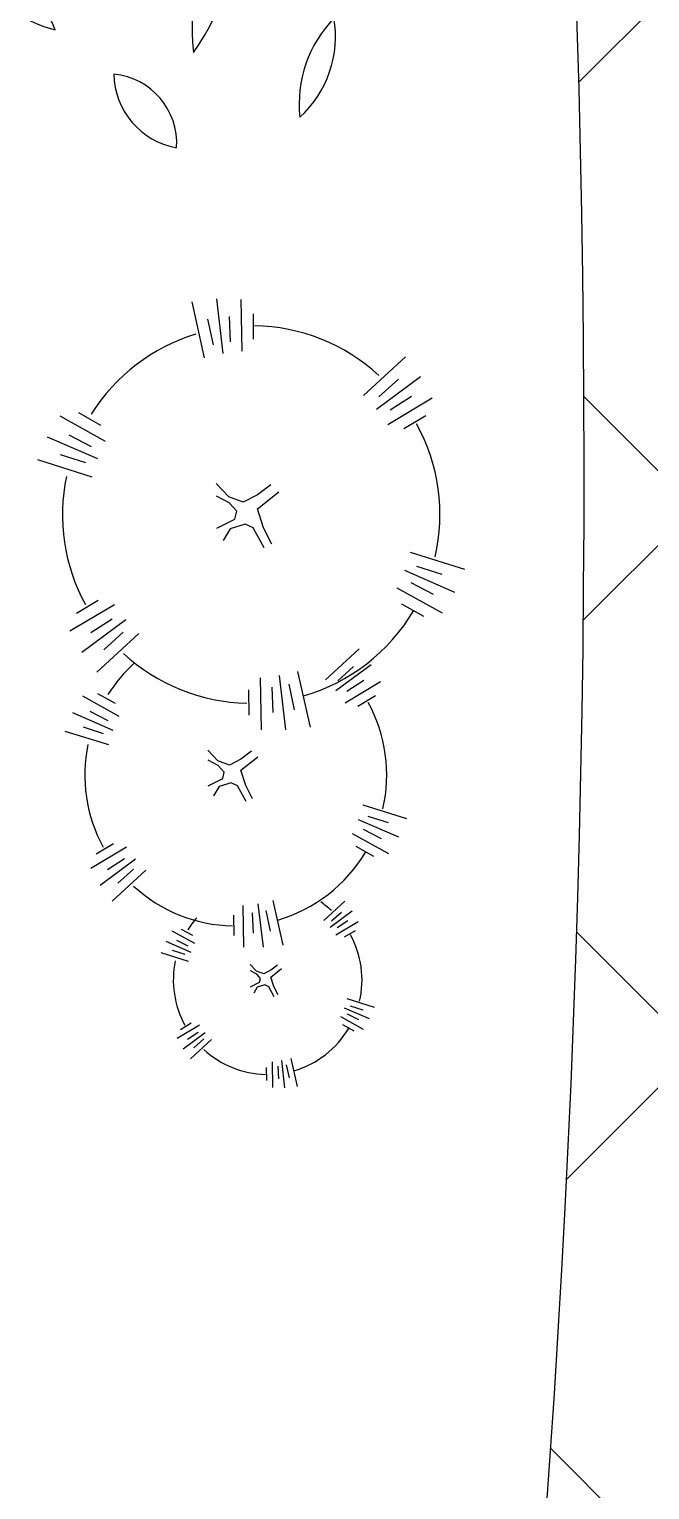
# Model space of a CAD drawing. Header units: millimetres. Extents: x 209.8 to 281.8, y 45 to 110.
# Drawn here: x 252.714 to 253.207, y 86.077 to 87.238 of the extents above; entities that cross this region are included whole.
import ezdxf

# ---------------------------------------------------------------- set-up
doc = ezdxf.new("R2010")
doc.units = ezdxf.units.MM
doc.header["$LTSCALE"] = 0.65
for name, color, linetype in [('ARBOLES', 95, 'Continuous'), ('cajones', 235, 'Continuous'), ('plazaacceso', 251, 'Continuous')]:
    doc.layers.add(name, color=color, linetype=linetype)
pattern_1 = [(45, (0, 0), (4e-17, 0.4310523), [0.9144, -0.3048]), (135, (0.21553, 0.21553), (4e-17, 0.4310523), [0.9144, -0.3048])]

# ---------------------------------------------------------------- blocks, each defined once
blk = doc.blocks.new('arb-pl47')
for p, q in [((-0.0719, 0.1868), (-0.0586, 0.1277)), ((-0.0456, 0.1899), (-0.0389, 0.1322)), ((-0.0198, 0.1895), (-0.0189, 0.1346)), ((-0.0323, 0.1712), (-0.0311, 0.1444)), ((-0.0069, 0.1742), (-0.0066, 0.1472)), ((-0.055, 0.1686), (-0.0491, 0.1412)), ((0.1547, 0.1287), (0.1101, 0.0876)), ((0.1705, 0.1075), (0.1239, 0.0728)), ((0.1473, 0.105), (0.1265, 0.0862)), ((0.1831, 0.0849), (0.1359, 0.0567)), ((0.1609, 0.0867), (0.1383, 0.0722)), ((-0.2117, 0.0662), (-0.1637, 0.0394)), ((-0.192, 0.0696), (-0.1685, 0.0564)), ((0.1762, 0.0661), (0.153, 0.0524)), ((-0.225, 0.044), (-0.1717, 0.021)), ((-0.2022, 0.0461), (-0.1783, 0.0338)), ((-0.2355, 0.0197), (-0.1776, 0.0016)), ((-0.2112, 0.0251), (-0.1845, 0.0166)), ((-0.0326, -0.0196), (-0.0459, -0.0055)), ((-0.0023, -0.0324), (0.0204, -0.0143)), ((0.0121, -0.0069), (-0.0022, -0.0175)), ((-0.0321, -0.026), (-0.0456, -0.019)), ((-0.0173, -0.0253), (-0.0326, -0.0196)), ((-0.0241, -0.0349), (-0.0321, -0.026)), ((-0.0022, -0.0175), (-0.0173, -0.0253)), ((-0.0454, -0.053), (-0.0262, -0.0433)), ((-0.0262, -0.0433), (-0.0241, -0.0349)), ((0.0043, -0.0525), (-0.0023, -0.0324)), ((-0.031, -0.0537), (-0.0384, -0.0661)), ((-0.0152, -0.0488), (-0.031, -0.0537)), ((-0.0067, -0.0527), (-0.0152, -0.0488)), ((0.0048, -0.0738), (-0.0067, -0.0527)), ((0.0131, -0.0699), (0.0043, -0.0525)), ((0.2176, -0.0965), (0.1598, -0.0785)), ((0.2071, -0.1209), (0.1538, -0.0978)), ((0.1934, -0.102), (0.1667, -0.0934)), ((0.1939, -0.143), (0.1459, -0.1163)), ((0.1843, -0.123), (0.1605, -0.1107)), ((-0.2009, -0.1618), (-0.1538, -0.1336)), ((-0.194, -0.143), (-0.1709, -0.1292)), ((0.1742, -0.1464), (0.1507, -0.1333)), ((-0.1883, -0.1843), (-0.1418, -0.1497)), ((-0.1788, -0.1635), (-0.1562, -0.149)), ((-0.1725, -0.2056), (-0.128, -0.1645)), ((-0.1651, -0.1819), (-0.1444, -0.163)), ((0.1056, -0.1806), (0.07, -0.2134)), ((0.1183, -0.1976), (0.081, -0.2253)), ((0.0997, -0.1995), (0.0831, -0.2146)), ((0.0019, -0.2664), (0.001, -0.2114)), ((0.0277, -0.2667), (0.021, -0.2091)), ((0.054, -0.2637), (0.0407, -0.2046)), ((0.1283, -0.2156), (0.0906, -0.2382)), ((0.1106, -0.2142), (0.0925, -0.2258)), ((-0.1875, -0.2306), (-0.1491, -0.252)), ((-0.1717, -0.2279), (-0.1529, -0.2384)), ((-0.0109, -0.251), (-0.0113, -0.2241)), ((0.0145, -0.2481), (0.0132, -0.2212)), ((0.0372, -0.2454), (0.0313, -0.218)), ((0.1228, -0.2306), (0.1043, -0.2417)), ((-0.1799, -0.2467), (-0.1608, -0.2565)), ((-0.1981, -0.2483), (-0.1555, -0.2668)), ((-0.2065, -0.2678), (-0.1602, -0.2822)), ((-0.1871, -0.2635), (-0.1657, -0.2703)), ((-0.0442, -0.2992), (-0.0548, -0.288)), ((-0.0084, -0.289), (-0.0199, -0.2976)), ((-0.0438, -0.3044), (-0.0546, -0.2988)), ((-0.0319, -0.3038), (-0.0442, -0.2992)), ((-0.0374, -0.3115), (-0.0438, -0.3044)), ((-0.0199, -0.2976), (-0.0319, -0.3038)), ((-0.02, -0.3094), (-0.0018, -0.295)), ((-0.0147, -0.3256), (-0.02, -0.3094)), ((-0.0544, -0.3259), (-0.039, -0.3182)), ((-0.0302, -0.3226), (-0.0429, -0.3265)), ((-0.039, -0.3182), (-0.0374, -0.3115)), ((-0.0234, -0.3257), (-0.0302, -0.3226)), ((-0.0429, -0.3265), (-0.0489, -0.3364)), ((-0.0143, -0.3426), (-0.0234, -0.3257)), ((-0.0076, -0.3395), (-0.0147, -0.3256)), ((0.156, -0.3608), (0.1097, -0.3463)), ((0.1476, -0.3802), (0.105, -0.3618)), ((0.1366, -0.3651), (0.1152, -0.3583)), ((0.137, -0.398), (0.0986, -0.3766)), ((0.1294, -0.3819), (0.1103, -0.3721)), ((-0.1788, -0.413), (-0.1411, -0.3904)), ((-0.1733, -0.3979), (-0.1548, -0.3869)), ((0.1212, -0.4007), (0.1024, -0.3902)), ((-0.1688, -0.431), (-0.1315, -0.4033)), ((-0.1611, -0.4144), (-0.143, -0.4028)), ((-0.1561, -0.448), (-0.1205, -0.4152)), ((-0.1502, -0.429), (-0.1336, -0.414)), ((0.0251, -0.4945), (0.0145, -0.4472)), ((0.0904, -0.448), (0.0681, -0.4685)), ((-0.0268, -0.4844), (-0.0271, -0.4628)), ((-0.0166, -0.4966), (-0.0173, -0.4527)), ((-0.0065, -0.482), (-0.0075, -0.4605)), ((0.0041, -0.4969), (-0.0013, -0.4508)), ((0.0116, -0.4799), (0.0069, -0.458)), ((0.0983, -0.4586), (0.075, -0.4759)), ((0.0867, -0.4599), (0.0763, -0.4693)), ((-0.0928, -0.4793), (-0.0688, -0.4926)), ((-0.0829, -0.4776), (-0.0712, -0.4841)), ((0.1046, -0.4699), (0.081, -0.484)), ((0.0935, -0.469), (0.0822, -0.4763)), ((0.1012, -0.4793), (0.0896, -0.4862)), ((-0.0994, -0.4904), (-0.0728, -0.5019)), ((-0.088, -0.4893), (-0.0761, -0.4955)), ((-0.1047, -0.5025), (-0.0757, -0.5115)), ((-0.0926, -0.4998), (-0.0792, -0.5041)), ((-0.0033, -0.5222), (-0.0099, -0.5151)), ((-0.003, -0.5254), (-0.0097, -0.5219)), ((0.0044, -0.525), (-0.0033, -0.5222)), ((0.001, -0.5298), (-0.003, -0.5254)), ((0.012, -0.5211), (0.0044, -0.525)), ((0.0119, -0.5285), (0.0233, -0.5195)), ((0.0191, -0.5158), (0.012, -0.5211)), ((-0.0096, -0.5389), (0, -0.534)), ((-0.0024, -0.5392), (-0.0062, -0.5454)), ((0.0055, -0.5367), (-0.0024, -0.5392)), ((0, -0.534), (0.001, -0.5298)), ((0.0097, -0.5387), (0.0055, -0.5367)), ((0.0155, -0.5492), (0.0097, -0.5387)), ((0.0152, -0.5386), (0.0119, -0.5285)), ((0.0196, -0.5473), (0.0152, -0.5386)), ((0.1219, -0.5606), (0.093, -0.5516)), ((0.11, -0.5839), (0.086, -0.5705)), ((0.1166, -0.5728), (0.09, -0.5613)), ((0.1052, -0.5738), (0.0933, -0.5677)), ((0.1098, -0.5634), (0.0964, -0.5591)), ((-0.0874, -0.5932), (-0.0638, -0.5791)), ((-0.0839, -0.5839), (-0.0724, -0.577)), ((-0.0811, -0.6045), (-0.0578, -0.5872)), ((-0.0763, -0.5941), (-0.065, -0.5869)), ((0.1002, -0.5856), (0.0884, -0.579)), ((-0.0732, -0.6152), (-0.0509, -0.5946)), ((-0.0695, -0.6033), (-0.0591, -0.5939)), ((0.014, -0.6455), (0.0136, -0.6181)), ((0.0269, -0.6457), (0.0236, -0.6169)), ((0.0401, -0.6442), (0.0334, -0.6146)), ((0.0076, -0.6379), (0.0074, -0.6244)), ((0.0203, -0.6364), (0.0197, -0.623)), ((0.0317, -0.6351), (0.0287, -0.6214))]:
    blk.add_line(p, q)
for centre, radius, start, end in [((-0.0089, -0.0384), 0.2, 47.3647, 88.9829), ((-0.0089, -0.0384), 0.2, 107.0937, 147.8973), ((-0.0089, -0.0384), 0.2, 347.0029, 28.7218), ((-0.0089, -0.0384), 0.2, 168.3411, 208.5304), ((-0.0089, -0.0384), 0.2, 286.1455, 329.3585), ((-0.0089, -0.0384), 0.2, 227.3928, 268.7052), ((-0.0252, -0.3143), 0.16, 132.0746, 147.8973), ((-0.0252, -0.3143), 0.16, 347.0029, 28.7218), ((-0.0252, -0.3143), 0.16, 168.3411, 208.5304), ((-0.0252, -0.3143), 0.16, 286.1455, 329.3585), ((-0.0252, -0.3143), 0.16, 227.3928, 268.7052), ((0.0086, -0.5316), 0.1, 47.3647, 55.8154), ((0.0086, -0.5316), 0.1, 138.7754, 147.8973), ((0.0086, -0.5316), 0.1, 347.0029, 28.7218), ((0.0086, -0.5316), 0.1, 168.3411, 208.5304), ((0.0086, -0.5316), 0.1, 286.1455, 329.3585), ((0.0086, -0.5316), 0.1, 227.3928, 268.7052)]:
    blk.add_arc(centre, radius, start, end)
blk = doc.blocks.new('arb-pl54')
for q in [(0.1458, 0.4702), (-0.3303, 0.3688), (0.4717, 0.1086), (-0.4805, -0.0942), (-0.1546, -0.4558), (0.3215, -0.3544)]:
    blk.add_line((-0.0044, 0.0072), q)
for centre, radius, start, end in [((0.3272, 0.6265), 0.3245, 200.3878, 229.0632), ((-0.019, 0.3836), 0.1365, 359.75, 72.0497), ((0.2197, 0.3815), 0.1154, 72.2233, 129.8114), ((0.1776, 0.5979), 0.1316, 256.0238, 306.0109), ((-0.2166, 0.3885), 0.1154, 132.2233, 189.8114), ((-0.425, 0.4602), 0.1316, 316.0238, 6.0109), ((-0.06, 0.4187), 0.0887, 151.7015, 229.7406), ((-0.1774, 0.3965), 0.0753, 322.8639, 58.5782), ((-0.0172, 0.2832), 0.2046, 143.3521, 190.9965), ((-0.5329, 0.374), 0.353, 338.197, 5.0866), ((0.6771, 0.6956), 0.7783, 203.8113, 217.5003), ((-0.0686, 0.2493), 0.1363, 347.2702, 75.7188), ((0.2282, 0.1562), 0.2046, 83.3521, 130.9965), ((0.049, 0.6482), 0.353, 278.197, 305.0866), ((0.3074, 0.2186), 0.1154, 72.2233, 129.8114), ((0.2653, 0.435), 0.1316, 256.0238, 306.0109), ((-0.3377, 0.1827), 0.1365, 59.75, 132.0497), ((-0.375, 0.604), 0.3245, 260.3878, 289.0632), ((0.1483, 0.1509), 0.2595, 145.1527, 185.9348), ((-0.1808, 0.2357), 0.1324, 302.4729, 28.6145), ((0.3602, 0.3831), 0.1365, 239.75, 312.0497), ((0.3975, -0.0381), 0.3245, 80.3878, 109.0632), ((0.6977, 0.0297), 0.3245, 140.3878, 169.0632), ((0.3142, 0.208), 0.1365, 299.75, 12.0497), ((0.9326, -0.2389), 0.7783, 143.8113, 157.5003), ((0.1732, 0.1838), 0.1363, 287.2702, 15.7188), ((-0.2462, 0.0727), 0.1363, 47.2702, 135.7188), ((0.0417, 0.2008), 0.0737, 176.5427, 264.4723), ((-0.0457, 0.1262), 0.0803, 0.9077, 80.1073), ((0.1964, -0.0532), 0.2595, 85.1527, 125.9348), ((0.1053, 0.2742), 0.1324, 242.4729, 328.6145), ((-0.3431, 0.1826), 0.1079, 170.709, 259.1064), ((-0.4907, 0.0796), 0.1272, 358.6571, 71.1583), ((-0.2599, 0.9417), 0.7783, 263.8113, 277.5003), ((0.1864, 0.0641), 0.0737, 116.5427, 204.4723), ((0.078, 0.1024), 0.0803, 300.9077, 20.1073), ((-0.1281, 0.031), 0.0803, 60.9077, 140.1073), ((0.5981, 0.1449), 0.1316, 196.0238, 246.0109), ((0.4318, 0.0003), 0.1154, 12.2233, 69.8114), ((-0.2906, -0.0313), 0.1324, 2.4729, 88.6145), ((-0.0525, 0.2113), 0.2595, 205.1527, 245.9348), ((-0.1491, 0.144), 0.0737, 236.5427, 324.4723), ((0.5774, 0.2814), 0.353, 218.197, 245.0866), ((0.2409, -0.1198), 0.2046, 23.3521, 70.9965), ((-0.5863, -0.2671), 0.353, 38.197, 65.0866), ((-0.2498, 0.1341), 0.2046, 203.3521, 250.9965), ((0.2817, 0.0457), 0.1324, 182.4729, 268.6145), ((0.0437, -0.1969), 0.2595, 25.1527, 65.9348), ((-0.607, -0.1306), 0.1316, 16.0238, 66.0109), ((-0.4407, 0.0141), 0.1154, 192.2233, 249.8114), ((-0.0869, -0.0881), 0.0803, 120.9077, 200.1073), ((-0.1952, -0.0497), 0.0737, 296.5427, 24.4723), ((-0.1821, -0.1694), 0.1363, 107.2702, 195.7188), ((-0.9414, 0.2532), 0.7783, 323.8113, 337.5003), ((0.1402, -0.1296), 0.0737, 56.5427, 144.4723), ((-0.3231, -0.1937), 0.1365, 119.75, 192.0497), ((-0.7066, -0.0153), 0.3245, 320.3878, 349.0632), ((0.1193, -0.0166), 0.0803, 240.9077, 320.1073), ((-0.0506, -0.1865), 0.0737, 356.5427, 84.4723), ((0.0368, -0.1118), 0.0803, 180.9077, 260.1073), ((0.172, -0.2214), 0.1324, 122.4729, 208.6145), ((-0.1572, -0.1365), 0.2595, 325.1527, 5.9348), ((-0.1142, -0.2599), 0.1324, 62.4729, 148.6145), ((-0.2052, 0.0676), 0.2595, 265.1527, 305.9348), ((0.2373, -0.0583), 0.1363, 227.2702, 315.7188), ((0.251, -0.9273), 0.7783, 83.8113, 97.5003), ((0.0597, -0.2349), 0.1363, 167.2702, 255.7188), ((-0.686, -0.6813), 0.7783, 23.8113, 37.5003), ((0.524, -0.3596), 0.353, 158.197, 185.0866), ((0.0083, -0.2688), 0.2046, 323.3521, 10.9965), ((-0.3337, -0.338), 0.0753, 82.8639, 178.5782), ((-0.4116, -0.2474), 0.0887, 271.7015, 349.7406), ((0.3661, -0.5897), 0.3245, 80.3878, 109.0632), ((0.3288, -0.1684), 0.1365, 239.75, 312.0497), ((-0.0578, -0.6338), 0.353, 98.197, 125.0866), ((-0.2371, -0.1418), 0.2046, 263.3521, 310.9965), ((0.4161, -0.4458), 0.1316, 136.0238, 186.0109), ((0.2077, -0.3741), 0.1154, 312.2233, 9.8114), ((0.0102, -0.3692), 0.1365, 179.75, 252.0497), ((-0.336, -0.6121), 0.3245, 20.3878, 49.0632), ((0.0811, -0.4873), 0.0737, 356.5427, 84.4723), ((0.1684, -0.4127), 0.0803, 180.9077, 260.1073), ((-0.1864, -0.5835), 0.1316, 76.0238, 126.0109), ((-0.2285, -0.3672), 0.1154, 252.2233, 309.8114)]:
    blk.add_arc(centre, radius, start, end)

msp = doc.modelspace()

# ---------------------------------------------------------------- hatches: boundary and pattern name
at = {"layer": 'plazaacceso'}
h = msp.add_hatch(dxfattribs=at)
h.set_pattern_fill('AR-HBONE,_O', color=256, scale=0.003)
h.set_pattern_definition(pattern_1)
h.paths.add_polyline_path([(253.3557, 90.9093), (252.6933, 92.518, 0.016413), (251.905, 93.4616), (251.905, 91.8093, -0.00637), (252.2119, 91.4256, -0.102766), (253.155, 86.8853), (255.0127, 86.8853), (254.3076, 88.5977)])
h.paths.add_polyline_path([(251.905, 93.4616, 0.010968), (251.3444, 94.0624), (249.7259, 94.0624, -0.040708), (251.905, 91.8093)])
h.paths.add_polyline_path([(248.9322, 96.1481), (248.9322, 94.7228, -0.013389), (249.7259, 94.0624), (251.3444, 94.0624, 0.042635)])
h.paths.add_polyline_path([(252.1111, 89.0952), (253.2716, 89.3211), (253.3442, 88.9481), (252.1837, 88.7221)], flags=25)
h = msp.add_hatch(dxfattribs=at)
h.set_pattern_fill('AR-HBONE,_O', color=256, scale=0.003)
h.set_pattern_definition(pattern_1)
h.paths.add_polyline_path([(258.1152, 79.3509), (257.968, 79.7082), (250.6122, 79.7082, -0.007522), (250.3922, 79.445, -0.204143), (249.9905, 76.4531), (259.3084, 76.4531), (259.0671, 77.0392)])
h.paths.add_polyline_path([(257.1633, 81.6626), (256.2114, 83.9743), (255.2595, 86.286), (255.0127, 86.8853), (253.155, 86.8853, -0.171915), (250.6122, 79.7082), (257.968, 79.7082)])

# ---------------------------------------------------------------- linework, layer by layer
at = {"layer": 'cajones'}
msp.add_arc((241.755, 86.8853), 11.4, 319.25754, 23.46995, dxfattribs=at)

# ---------------------------------------------------------------- block references
at = {"layer": 'ARBOLES', "xscale": 0.75, "yscale": 0.75, "zscale": 0.75}
for name, p in [('arb-pl54', (252.7153, 87.5126)), ('arb-pl47', (252.8972, 86.8811))]:
    msp.add_blockref(name, p, dxfattribs=at)

doc.saveas('drawing.dxf')
